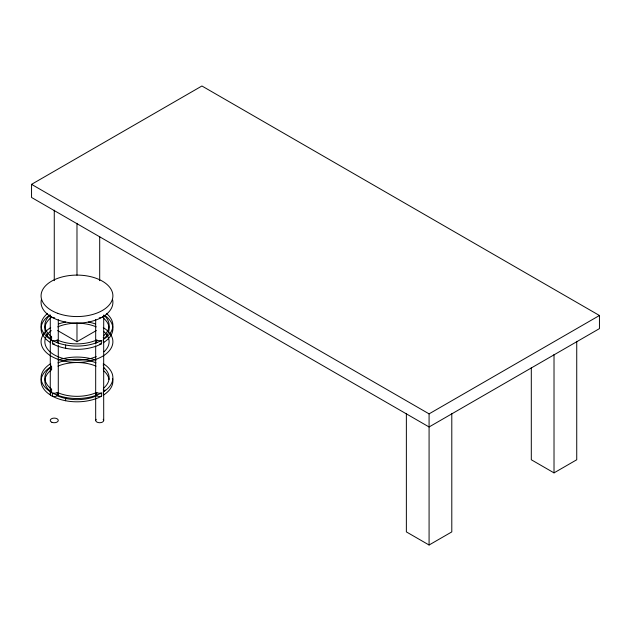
<?xml version="1.0" encoding="UTF-8"?>
<svg xmlns="http://www.w3.org/2000/svg" width="631" height="631" viewBox="0 0 631 631"><rect width="100%" height="100%" fill="white"/><g stroke="black" fill="none" stroke-linecap="round" stroke-linejoin="round"><path stroke-width="0.95" d="M50.251 394.194L50.283 367.684M103.681 338.729L103.713 315.5M31.55 184.347L201.92 85.99L599.45 315.5L599.45 328.617L429.08 426.974L31.55 197.464L31.55 184.347L429.08 413.865L599.45 315.5M57.634 330.557L76.982 341.734L96.33 330.557M406.364 413.471L406.364 531.901L429.08 545.01L451.796 531.901L451.796 413.471M531.302 367.763L531.302 459.762L554.018 472.879L576.734 459.762L576.734 341.339M103.681 394.47L103.713 420.42M554.018 354.456L554.018 472.879M429.08 413.865L429.08 545.01M103.681 342.01L103.681 391.188M103.216 337.34A4.015 2.319 0 0 1 103.35 339.415L103.35 342.696A4.015 2.319 0 0 0 103.216 340.614M103.216 365.799A4.015 2.319 0 0 0 103.35 363.716L103.35 364.537M103.35 363.716A35.92 20.736 0 0 1 103.35 391.875L103.35 395.156A35.92 20.736 0 0 0 112.618 378.482M96.858 340.093A4.015 2.319 0 0 0 101.37 340.559L101.37 343.84A4.015 2.319 0 0 1 99.548 344.045M96.858 392.553A4.015 2.319 0 0 0 101.37 393.018L101.37 396.3A35.92 20.736 0 0 1 52.594 396.3L52.594 393.018A4.015 2.319 0 0 0 57.105 392.553M99.698 236.617L99.698 280.661M96.685 342.854L96.685 339.983A32.126 18.544 0 0 1 57.279 339.983L57.279 342.854M95.683 319.42L95.683 343.934M95.683 345.898L95.683 420.42M76.982 223.303L76.982 275.179M76.982 323.135L76.982 341.734M65.624 345.007L65.624 348.288M65.624 397.467L65.624 400.748M58.281 319.665L58.281 343.201M58.281 345.165L58.281 394.194M54.266 210.186L54.266 280.661M57.105 340.093A4.015 2.319 0 0 1 52.594 340.559L52.594 343.84A4.015 2.319 0 0 0 54.731 344.029M51.608 316.415L51.608 317.235A32.126 18.544 0 0 0 51.608 339.991L51.608 336.709A32.126 18.544 0 0 1 50.157 315.129M47.506 313.489A35.92 20.736 0 0 0 50.614 339.415L50.614 342.696A4.015 2.319 0 0 1 51.426 340.093M50.614 363.716L50.614 366.997A35.92 20.736 0 0 0 50.614 395.156L50.614 391.875A35.92 20.736 0 0 1 50.614 363.716A4.015 2.319 0 0 0 51.426 366.319M50.283 316.202L50.283 338.831M50.283 342.767L50.283 364.402M103.689 315.232A4.015 2.319 0 0 1 99.233 317.803M54.731 317.803A4.015 2.319 0 0 1 50.259 315.334M104.005 331.701A32.126 18.544 0 0 1 104.005 351.759M96.235 356.578A32.126 18.544 0 0 1 54.266 354.843A32.126 18.544 0 0 1 51.261 330.612M57.729 326.882A32.126 18.544 0 0 1 96.235 326.882M103.279 327.607A35.92 20.736 0 0 1 102.064 356.57A35.92 20.736 0 0 1 51.876 356.562A35.92 20.736 0 0 1 50.709 327.592M58.667 323.892A35.92 20.736 0 0 1 65.656 322.055M88.34 322.055A35.92 20.736 0 0 1 95.32 323.9M103.208 393.066A4.015 2.319 0 0 1 103.208 395.314M101.37 396.3A4.015 2.319 0 0 1 96.748 395.763A32.126 18.544 0 0 1 57.279 395.724L57.279 392.443A32.126 18.544 0 0 0 96.685 392.443L96.685 395.724A4.015 2.319 0 0 1 96.188 393.066M101.37 393.018A35.92 20.736 0 0 1 52.594 393.018M58.525 360.009A35.92 20.736 0 0 1 95.88 360.167M103.216 389.8A4.015 2.319 0 0 1 103.35 391.875M104.959 315.61A35.92 20.736 0 0 1 103.35 342.696M101.37 343.84A35.92 20.736 0 0 1 52.594 343.84M50.614 342.696A35.92 20.736 0 0 1 49.944 314.964M106.442 313.473A35.92 20.736 0 0 1 103.35 339.415M101.37 340.559A35.92 20.736 0 0 1 52.594 340.559M57.776 393.066A4.015 2.319 0 0 1 56.53 396.102A4.015 2.319 0 0 1 51.174 395.669A4.015 2.319 0 0 1 51.426 392.553M112.618 299.788A35.92 20.736 0 0 1 103.35 316.462L101.37 317.606A35.92 20.736 0 0 1 52.594 317.606L50.614 316.462A35.92 20.736 0 0 1 41.401 299.544M103.208 419.299A4.015 2.319 0 0 1 99.698 422.738A4.015 2.319 0 0 1 96.188 419.299M50.614 339.415A4.015 2.319 0 0 1 51.426 336.812M103.807 318.41A32.126 18.544 0 0 1 103.807 338.823M103.807 315.129A32.126 18.544 0 0 1 103.807 335.542M51.426 369.6A4.015 2.319 0 0 1 50.614 366.997M50.614 391.875A4.015 2.319 0 0 1 51.426 389.272M105.125 390.021A32.126 18.544 0 0 1 103.807 391.283M57.942 366.138A32.126 18.544 0 0 1 96.022 366.138M103.807 370.87A32.126 18.544 0 0 1 108.989 379.491M103.807 367.589A32.126 18.544 0 0 1 103.807 388.002M57.942 362.857A32.126 18.544 0 0 1 96.022 362.857M103.634 367.502A4.015 2.319 0 0 1 103.216 369.072M51.608 369.703L51.608 366.422A32.126 18.544 0 0 0 51.608 389.169L51.608 392.45A32.126 18.544 0 0 1 51.608 369.703M51.908 422.297A4.015 2.319 0 0 0 58.257 420.664A4.015 2.319 0 0 0 52.625 418.306A4.015 2.319 0 0 0 51.908 422.297M57.705 313.323A35.92 20.736 0 0 0 112.862 296.72A35.92 20.736 0 0 0 60.379 277.443A35.92 20.736 0 0 0 57.705 313.323"/></g></svg>
